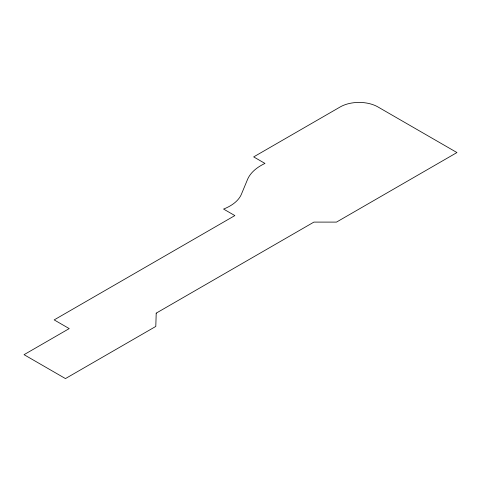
<?xml version="1.0" encoding="UTF-8"?>
<svg xmlns="http://www.w3.org/2000/svg" width="481" height="481" viewBox="0 0 481 481"><rect width="100%" height="100%" fill="white"/><g stroke="black" fill="none" stroke-linecap="round" stroke-linejoin="round"><path stroke-width="0.72" d="M156.205 313.149L155.802 326.425L65.458 378.583L24.05 354.677L69.222 328.595L54.167 319.901L234.854 215.584L223.563 209.067A43.188 24.934 0 0 0 241.414 194.204L247.535 179.461A51.299 29.618 0 0 1 257.179 167.995A51.287 29.612 0 0 1 264.971 163.426L253.673 156.902L340.253 106.92A26.617 15.368 0 0 1 377.898 106.92L456.95 152.555L336.49 222.102L313.907 222.102L156.205 313.149"/></g></svg>
